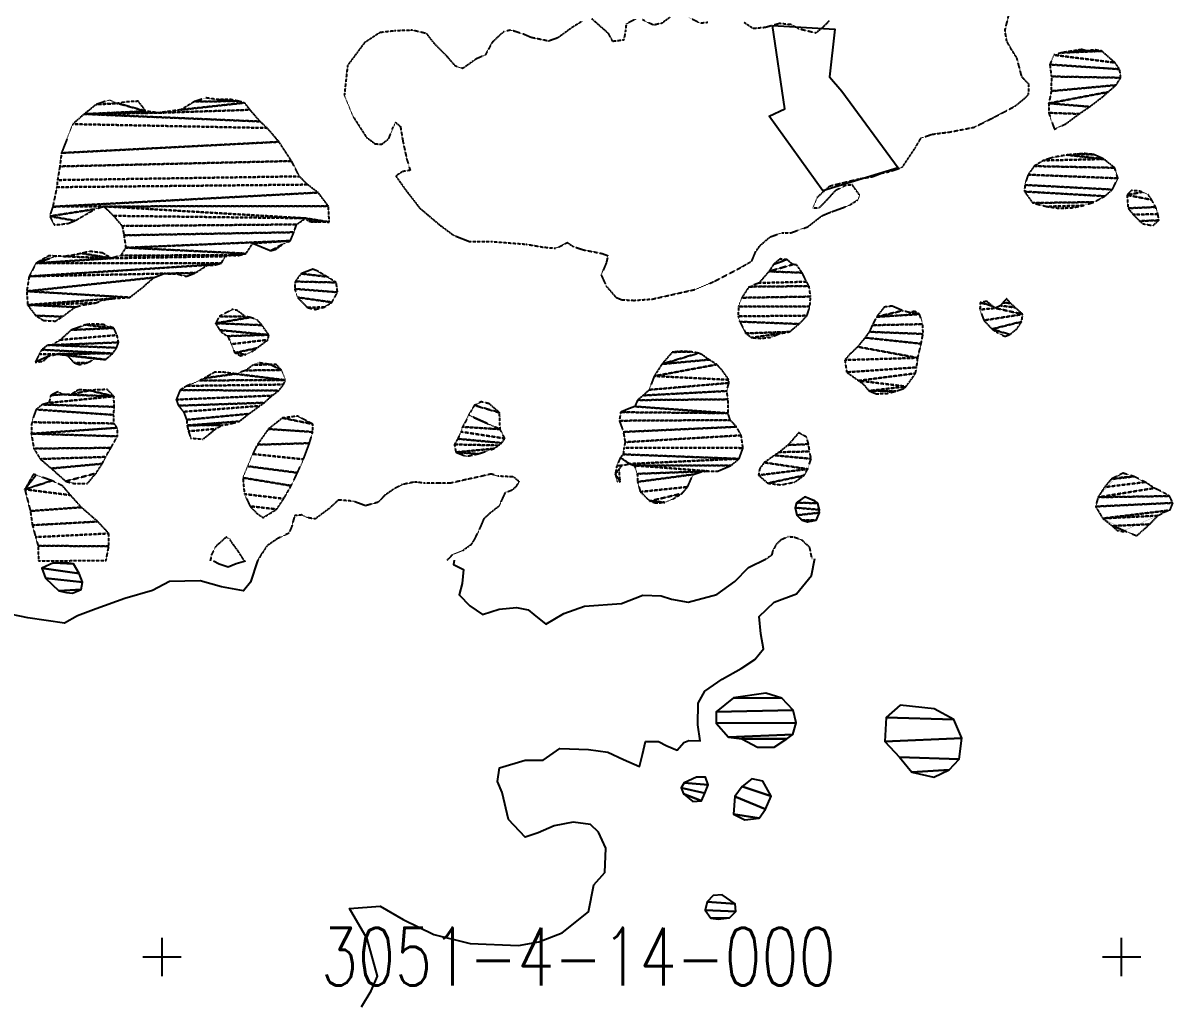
# Model space of a CAD drawing. Header units: metres. Extents: x 615331 to 657292, y 1301217 to 1321009.
# Drawn here: x 635587 to 636785, y 1314850 to 1315869 of the extents above; entities that cross this region are included whole.
import ezdxf
from ezdxf.enums import TextEntityAlignment as Align

# ---------------------------------------------------------------- set-up
doc = ezdxf.new("R2010")
doc.units = ezdxf.units.M
doc.linetypes.add('HIDDEN', pattern=[0.375, 0.25, -0.125])
for name, color, linetype in [('2', 1, 'Continuous'), ('3', 7, 'Continuous'), ('42', 7, 'Continuous'), ('44', 7, 'Continuous'), ('CVL_CUADCON_LIN', 8, 'Continuous')]:
    doc.layers.add(name, color=color, linetype=linetype)
doc.styles.add('ROMANS', font='ROMANS', dxfattribs={"height": 0.2})

# ---------------------------------------------------------------- blocks, each defined once
blk = doc.blocks.new('COORD')
at = {"layer": '42', "color": 2, "linetype": 'Continuous'}
for p, q in [((0, -2), (0, 2)), ((-2, 0), (2, 0))]:
    blk.add_line(p, q, dxfattribs=at)
blk = doc.blocks.new('COORD$')
at = {"layer": '42', "color": 2, "linetype": 'Continuous'}
blk.add_blockref('COORD', (0, 0), dxfattribs=at)

msp = doc.modelspace()

# ---------------------------------------------------------------- linework, layer by layer
at = {"layer": '2', "color": 1, "linetype": 'Continuous'}
for points in [[(635831.25423, 1315308.30408), (635824.01823, 1315286.10108), (635816.70323, 1315277.16008), (635793.81223, 1315281.34208), (635771.41823, 1315287.56008), (635739.41023, 1315286.85808), (635721.68223, 1315277.34408), (635693.02123, 1315269.03708), (635663.10523, 1315258.43308), (635643.84123, 1315250.94508), (635630.16723, 1315243.23608), (635592.02323, 1315248.85108), (635565.31323, 1315254.53408)], [(635785.26523, 1315308.12408), (635791.38423, 1315305.22008), (635800.55023, 1315301.97208), (635809.16623, 1315305.58208), (635818.80323, 1315308.25508)], [(635939.45323, 1314843.51208), (635949.51723, 1314860.09308), (635956.28423, 1314875.64008), (635945.38223, 1314914.46308), (635927.15623, 1314946.12508), (635958.90123, 1314948.35208), (635983.11923, 1314934.51808), (636014.97023, 1314918.95408), (636052.62823, 1314909.52308), (636102.94523, 1314907.54208), (636124.26423, 1314911.23008), (636148.60023, 1314920.52908), (636175.90823, 1314942.55408), (636181.58523, 1314970.54908), (636193.19523, 1314983.58308), (636194.06223, 1315008.75208), (636186.34023, 1315025.48108), (636178.16223, 1315033.56508), (636160.10923, 1315035.99708), (636140.31323, 1315032.31908), (636123.59023, 1315024.84608), (636109.89723, 1315020.18708), (636092.51123, 1315038.63608), (636085.99323, 1315066.81108), (636081.34923, 1315078.47508), (636083.29823, 1315092.72108), (636110.18323, 1315100.51008), (636128.72923, 1315100.62308), (636146.18823, 1315112.67508), (636176.17423, 1315111.58608), (636196.00723, 1315108.91008), (636212.31123, 1315101.38408), (636229.12423, 1315093.86208), (636232.35123, 1315106.59008), (636235.32023, 1315120.08008), (636248.78523, 1315120.16208), (636257.70423, 1315115.64108), (636268.40323, 1315110.87708), (636275.46823, 1315119.05308), (636280.53723, 1315121.11808), (636292.22823, 1315120.68008), (636289.84123, 1315137.44108), (636290.21523, 1315160.06608), (636297.25523, 1315172.56408), (636315.22023, 1315184.87408), (636334.97223, 1315195.92408), (636349.14323, 1315205.41508), (636358.47623, 1315216.65608), (636355.59023, 1315232.14308), (636353.95723, 1315250.43408), (636369.36723, 1315265.27008), (636392.69023, 1315273.80008), (636408.32923, 1315292.95908), (636411.77923, 1315310.58508)], [(636036.01923, 1315309.10908), (636035.54523, 1315304.41808), (636045.73923, 1315299.14208), (636044.55623, 1315284.64708), (636041.32223, 1315272.93408), (636052.57123, 1315261.31008), (636065.58023, 1315252.49308), (636082.82523, 1315257.93608), (636100.85423, 1315259.57108), (636113.31623, 1315257.35808), (636118.93523, 1315252.30908), (636131.44423, 1315242.21708), (636150.18023, 1315253.26208), (636171.98323, 1315261.02008), (636210.33123, 1315263.79508), (636232.63523, 1315272.57208), (636251.69623, 1315271.67208), (636262.38723, 1315268.17808), (636279.93623, 1315265.23508), (636309.86823, 1315273.29608), (636328.58723, 1315286.88208), (636342.72923, 1315301.45708), (636360.96623, 1315310.38608)]]:
    msp.add_lwpolyline(points, dxfattribs=at)
at = {"layer": '3', "color": 30, "linetype": 'HIDDEN'}
for points in [[(636169.17523, 1315870.33408), (636158.03823, 1315863.40108), (636144.12723, 1315853.14708), (636134.49223, 1315849.78208), (636116.17223, 1315853.47908), (636107.76223, 1315857.23908), (636094.77623, 1315861.22408), (636087.41923, 1315859.39808), (636075.79823, 1315848.65008), (636068.51423, 1315835.38708), (636059.13823, 1315831.26208), (636049.77823, 1315824.59408), (636044.97123, 1315821.26008), (636037.33223, 1315823.75408), (636028.88323, 1315833.61308), (636016.09423, 1315846.49508), (636007.38223, 1315857.62408), (635992.62123, 1315861.08908), (635974.07523, 1315860.46408), (635958.58523, 1315858.58808), (635942.64323, 1315848.06708), (635925.00823, 1315824.31808), (635921.64723, 1315793.54208), (635930.94023, 1315770.97908), (635944.54523, 1315749.71508), (635953.73923, 1315742.65608), (635960.85523, 1315742.44608), (635967.93523, 1315748.08308), (635971.68323, 1315758.01908), (635974.94023, 1315765.15608), (635980.05023, 1315760.86708), (635982.69223, 1315745.12608), (635986.62023, 1315727.10408), (635990.25423, 1315715.18108), (635982.38523, 1315713.86108), (635975.29923, 1315709.24108), (635984.53223, 1315696.08208), (636000.16323, 1315675.84708), (636021.37023, 1315657.93408), (636035.66823, 1315647.34908), (636051.71823, 1315641.09608), (636074.33523, 1315640.98408), (636111.20023, 1315638.16608), (636128.24523, 1315635.22308), (636141.46723, 1315634.03508), (636145.27123, 1315635.33008), (636153.88123, 1315639.95908), (636160.26123, 1315635.67908), (636171.21123, 1315632.18908), (636190.29323, 1315628.49708), (636196.15323, 1315626.24608), (636194.67423, 1315619.12008), (636189.16623, 1315606.12308), (636194.57823, 1315594.46508), (636204.56323, 1315582.83608), (636210.67823, 1315580.33308), (636223.64223, 1315579.65208), (636242.69223, 1315581.04208), (636288.11423, 1315591.24108), (636306.10723, 1315598.97908), (636332.70023, 1315612.87108), (636346.11923, 1315620.58108), (636350.12323, 1315630.26508), (636354.65623, 1315636.64708), (636365.27023, 1315645.86408), (636377.44123, 1315650.00808), (636386.84323, 1315650.06708), (636404.33723, 1315656.27708), (636419.25623, 1315667.80808), (636428.38023, 1315671.67808), (636447.14123, 1315678.40508), (636456.50623, 1315684.30908), (636458.50823, 1315689.15108), (636450.81523, 1315700.03208), (636443.70423, 1315699.22508), (636433.31923, 1315694.07608), (636426.50523, 1315686.66208), (636421.96223, 1315681.80508), (636416.15523, 1315675.92208), (636409.55023, 1315675.62608), (636414.30423, 1315687.09408), (636427.44323, 1315698.86908), (636439.11423, 1315701.73808), (636457.12823, 1315706.17208), (636471.85223, 1315708.55208), (636481.23123, 1315712.17008), (636489.09823, 1315713.74408), (636502.79323, 1315718.15108), (636516.38423, 1315738.57008), (636522.41723, 1315748.77508), (636533.57423, 1315752.65808), (636552.10923, 1315755.06208), (636577.74323, 1315760.05208), (636598.76723, 1315770.60608), (636610.41723, 1315776.77908), (636620.54723, 1315782.18008), (636629.39523, 1315789.35308), (636634.44623, 1315794.21408), (636634.88823, 1315804.63708), (636627.46823, 1315812.47008), (636622.25923, 1315832.26208), (636616.61123, 1315841.12308), (636611.72823, 1315849.73408), (636609.87723, 1315860.90608), (636613.59423, 1315875.67108)], [(636225.06523, 1315872.71908), (636215.18823, 1315867.57308), (636214.71923, 1315861.47008), (636212.75423, 1315850.78208), (636201.32823, 1315849.44008), (636196.95623, 1315857.54608), (636179.32123, 1315873.19308)], [(636261.13723, 1315874.72508), (636252.28423, 1315868.31508), (636243.65623, 1315866.48108), (636232.18523, 1315872.00108)], [(636300.30823, 1315869.12508), (636292.43523, 1315868.31308), (636280.45323, 1315874.33808)], [(636426.59523, 1315870.68208), (636419.27323, 1315863.26508), (636412.69923, 1315858.14008), (636395.13723, 1315862.35108), (636387.23123, 1315866.87608), (636375.02523, 1315868.07008), (636360.05923, 1315863.90908), (636347.61423, 1315862.81408), (636337.66223, 1315869.36008)], [(636028.95023, 1315309.08008), (636034.24523, 1315314.63208), (636044.63823, 1315318.76408), (636053.99723, 1315325.43108), (636057.27023, 1315330.28108), (636063.79023, 1315343.79308), (636067.54523, 1315352.71308), (636074.61923, 1315359.11108), (636082.96423, 1315365.51808), (636087.22723, 1315374.44108), (636089.48123, 1315379.53808), (636096.83223, 1315382.38008), (636101.12823, 1315386.22008), (636103.89323, 1315390.81308), (636098.01823, 1315395.60508), (636081.74923, 1315396.51908), (636074.61923, 1315398.76208), (636063.70823, 1315396.15108), (636048.99023, 1315393.00908), (636031.98923, 1315389.08908), (636020.55223, 1315389.27208), (636005.81423, 1315389.17908), (635994.87923, 1315390.38108), (635981.93623, 1315387.75808), (635973.32623, 1315383.12908), (635963.71223, 1315376.46008), (635956.89723, 1315369.30008), (635943.70623, 1315365.65908), (635930.71523, 1315370.40608), (635915.46123, 1315371.58108), (635905.35523, 1315362.36708), (635891.19223, 1315351.85708), (635884.06923, 1315353.08308), (635877.44223, 1315356.09208), (635869.82423, 1315355.28108), (635866.84623, 1315344.07908), (635863.84323, 1315336.94308), (635852.18823, 1315331.53308), (635841.05623, 1315323.83708), (635835.77223, 1315315.67108), (635835.51823, 1315315.66908), (635831.25323, 1315308.30308)], [(635817.53123, 1315308.25008), (635810.59223, 1315319.07108), (635807.77323, 1315322.86608), (635803.67123, 1315328.43108), (635802.12923, 1315331.21808), (635798.56023, 1315332.97408), (635787.69523, 1315323.24808), (635785.68823, 1315319.16808), (635783.42723, 1315315.08708), (635781.95023, 1315308.11008)], [(636408.85323, 1315310.57308), (636406.48023, 1315322.31108), (636398.04423, 1315330.13708), (636390.40523, 1315332.63108), (636383.79323, 1315333.35208), (636376.44523, 1315330.00108), (636371.64623, 1315325.39608), (636367.87723, 1315318.76408), (636366.89023, 1315314.18308), (636361.33423, 1315310.38608)]]:
    msp.add_lwpolyline(points, dxfattribs=at)
at = {"layer": 'CVL_CUADCON_LIN', "color": 2, "ltscale": 0.5, "flags": 128}
msp.add_lwpolyline([(636367.54223, 1315865.98958), (636432.52836, 1315862.36595), (636426.91069, 1315812.68253), (636439.99504, 1315797.68208), (636498.63293, 1315717.61602), (636420.29432, 1315693.70485), (636364.35015, 1315771.71927), (636380.63688, 1315779.38362)], close=True, dxfattribs=at)
for points in [[(636364.35015, 1315771.71927), (636380.63688, 1315779.38362)], [(636420.29432, 1315693.70485), (636364.35015, 1315771.71927)]]:
    msp.add_lwpolyline(points, dxfattribs=at)
at = {"layer": 'CVL_CUADCON_LIN', "color": 6, "ltscale": 0.5, "const_width": 0.2, "flags": 128}
msp.add_lwpolyline([(636781.82023, 1315361.01808), (636784.77945, 1315368.55817), (636779.00669, 1315377.02798), (636765.4102, 1315384.04406), (636743.51726, 1315396.52362), (636726.41727, 1315396.50934), (636706.82469, 1315374.58924), (636705.21808, 1315364.66276), (636713.3262, 1315351.92429), (636734.36221, 1315340.06223)], close=True, dxfattribs=at)
at = {"layer": 'CVL_CUADCON_LIN', "color": 4, "ltscale": 0.5, "flags": 128}
msp.add_lwpolyline([(636414.82523, 1315368.36808), (636411.50723, 1315370.63508), (636401.31523, 1315374.89208), (636392.71423, 1315368.73708), (636391.47623, 1315363.64608), (636393.05123, 1315355.77708), (636398.42223, 1315350.47308), (636404.27623, 1315348.98508), (636413.41323, 1315350.82208), (636416.66723, 1315358.46708), (636415.73673, 1315364.94258)], close=True, dxfattribs=at)

# ---------------------------------------------------------------- block references
at = {"layer": '42', "color": 1, "linetype": 'Continuous', "xscale": 9.995999962789938, "yscale": 9.995999962789938}
for p in [(635731.80423, 1314895.64708), (636731.40523, 1314895.64708)]:
    msp.add_blockref('COORD$', p, dxfattribs=at)

# ---------------------------------------------------------------- texts
at = {"layer": '44', "color": 7, "linetype": 'Continuous', "style": 'ROMANS', "width": 0.75}
msp.add_text('3051-4-14-000', height=59.976, dxfattribs=at).set_placement((636165.41023, 1314895.95608), align=Align.MIDDLE)

# ---------------------------------------------------------------- meshes
at = {"layer": '2', "color": 1, "linetype": 'Continuous'}
mesh = msp.add_polyface(dxfattribs=at)
corners = [(635639.70823, 1315305.06008), (635618.86823, 1315306.20508), (635645.35823, 1315294.92708), (635606.45323, 1315300.53708), (635648.96823, 1315286.05308), (635610.32523, 1315290.13908), (635647.48823, 1315278.41908), (635624.12323, 1315277.00508), (635630.29923, 1315306.52808), (635638.36523, 1315274.55008), (635632.26323, 1315275.27608)]
mesh.append_faces([[corners[k] for k in face] for face in [(1, 0, 8), (6, 7, 10, 9)]], dxfattribs={"vtx0": -1, "color": 1})
mesh.append_faces([[corners[k] for k in face] for face in [(0, 1, 3, 2), (2, 3, 5, 4), (4, 5, 7, 6)]], dxfattribs={"vtx0": -1, "vtx2": -1, "color": 1})
mesh = msp.add_polyface(dxfattribs=at)
corners = [(636377.58423, 1315165.17308), (636327.02223, 1315165.62808), (636389.34523, 1315152.53508), (636309.07123, 1315150.77608), (636392.47123, 1315139.59108), (636309.14023, 1315139.08408), (636388.73223, 1315127.36708), (636321.92923, 1315124.67308), (636382.66323, 1315122.75508), (636335.91423, 1315122.72508), (636351.97223, 1315114.18008), (636369.50123, 1315114.28708), (636360.78423, 1315170.40808)]
mesh.append_faces([[corners[k] for k in face] for face in [(1, 0, 12), (8, 9, 10, 11)]], dxfattribs={"vtx0": -1, "color": 1})
mesh.append_faces([[corners[k] for k in face] for face in [(0, 1, 3, 2), (2, 3, 5, 4), (4, 5, 7, 6), (6, 7, 9, 8)]], dxfattribs={"vtx0": -1, "vtx2": -1, "color": 1})
mesh = msp.add_polyface(dxfattribs=at)
corners = [(636556.57823, 1315142.87708), (636486.19023, 1315144.99008), (636564.82423, 1315123.35508), (636484.81323, 1315120.07208), (636562.15923, 1315101.47808), (636499.89923, 1315103.64208), (636551.80823, 1315090.48608), (636512.95023, 1315087.96208), (636500.59323, 1315158.04108), (636535.84723, 1315082.76408), (636536.18723, 1315153.93708)]
mesh.append_faces([[corners[k] for k in face] for face in [(1, 0, 10, 8), (6, 7, 9)]], dxfattribs={"vtx0": -1, "color": 1})
mesh.append_faces([[corners[k] for k in face] for face in [(0, 1, 3, 2), (2, 3, 5, 4), (4, 5, 7, 6)]], dxfattribs={"vtx0": -1, "vtx2": -1, "color": 1})
mesh = msp.add_polyface(dxfattribs=at)
corners = [(636300.63023, 1315074.72508), (636275.71723, 1315077.11508), (636297.12523, 1315066.06108), (636272.44723, 1315071.75808), (636293.61523, 1315058.16108), (636275.02523, 1315065.41908), (636284.72623, 1315057.59808), (636297.78823, 1315082.84208), (636288.38623, 1315083.03908)]
mesh.append_faces([[corners[k] for k in face] for face in [(1, 0, 7, 8), (4, 5, 6)]], dxfattribs={"vtx0": -1, "color": 1})
mesh.append_faces([[corners[k] for k in face] for face in [(0, 1, 3, 2), (2, 3, 5, 4)]], dxfattribs={"vtx0": -1, "vtx2": -1, "color": 1})
mesh = msp.add_polyface(dxfattribs=at)
corners = [(636366.24823, 1315063.17808), (636336.20923, 1315073.16308), (636360.48523, 1315049.67108), (636328.39523, 1315062.69408), (636353.68123, 1315040.22508), (636327.23423, 1315044.38508), (636346.32423, 1315081.10308), (636338.95623, 1315038.35608), (636357.77223, 1315078.63108)]
mesh.append_faces([[corners[k] for k in face] for face in [(1, 0, 8, 6), (4, 5, 7)]], dxfattribs={"vtx0": -1, "color": 1})
mesh.append_faces([[corners[k] for k in face] for face in [(0, 1, 3, 2), (2, 3, 5, 4)]], dxfattribs={"vtx0": -1, "vtx2": -1, "color": 1})
mesh = msp.add_polyface(dxfattribs=at)
corners = [(636328.63523, 1314950.98208), (636299.66623, 1314953.07608), (636329.44823, 1314942.85708), (636297.69023, 1314944.17108), (636322.88623, 1314936.20808), (636303.32823, 1314936.07808), (636315.36923, 1314960.29508), (636305.97623, 1314959.47108), (636311.21023, 1314934.85908)]
mesh.append_faces([[corners[k] for k in face] for face in [(1, 0, 6, 7), (4, 5, 8)]], dxfattribs={"vtx0": -1, "color": 1})
mesh.append_faces([[corners[k] for k in face] for face in [(0, 1, 3, 2), (2, 3, 5, 4)]], dxfattribs={"vtx0": -1, "vtx2": -1, "color": 1})
at = {"layer": '3', "color": 30, "linetype": 'HIDDEN'}
mesh = msp.add_polyface(dxfattribs=at)
corners = [(636694.89023, 1315839.58208), (636683.70623, 1315840.02008), (636710.64623, 1315839.42708), (636668.72823, 1315837.63808), (636724.44623, 1315827.31408), (636660.86523, 1315835.30108), (636729.31823, 1315820.48208), (636656.60923, 1315825.36208), (636730.39223, 1315811.59208), (636658.21323, 1315812.91808), (636725.61323, 1315803.93708), (636658.05723, 1315797.66608), (636717.27323, 1315796.76808), (636655.59823, 1315784.94208), (636698.05823, 1315781.39708), (636687.17923, 1315773.95808), (636655.40723, 1315775.02908), (636711.20823, 1315791.39208), (636673.01623, 1315763.44808), (636661.36123, 1315758.03708), (636687.76223, 1315841.57008), (636703.26923, 1315840.65108)]
mesh.append_faces([[corners[k] for k in face] for face in [(1, 0, 20), (15, 16, 19, 18), (0, 2, 21)]], dxfattribs={"vtx0": -1, "color": 30})
mesh.append_faces([[corners[k] for k in face] for face in [(12, 13, 14, 17)]], dxfattribs={"vtx0": -1, "vtx1": -1, "color": 30})
mesh.append_faces([[corners[k] for k in face] for face in [(2, 3, 5, 4), (4, 5, 7, 6), (6, 7, 9, 8), (8, 9, 11, 10), (10, 11, 13, 12), (14, 13, 16, 15)]], dxfattribs={"vtx0": -1, "vtx2": -1, "color": 30})
mesh.append_faces([[corners[k] for k in face] for face in [(0, 1, 3, 2)]], dxfattribs={"vtx0": -1, "vtx2": -1, "vtx3": -1, "color": 30})
mesh = msp.add_polyface(dxfattribs=at)
corners = [(635811.14623, 1315787.25508), (635765.40823, 1315786.71308), (635817.76423, 1315785.51808), (635751.48623, 1315778.23808), (635823.40223, 1315778.18208), (635728.38223, 1315775.04308), (635833.89923, 1315766.04808), (635650.62923, 1315773.79108), (635841.31223, 1315759.23208), (635638.75323, 1315763.29608), (635853.60223, 1315744.82208), (635627.00223, 1315733.23008), (635866.69023, 1315724.82508), (635625.31323, 1315719.24008), (635874.92523, 1315708.86408), (635622.86423, 1315704.99108), (635883.36623, 1315700.27508), (635622.14923, 1315697.61508), (635894.34623, 1315691.95708), (635617.95923, 1315677.25508), (635671.06823, 1315677.58908), (635661.93823, 1315674.73608), (635614.71923, 1315667.32208), (635641.17823, 1315662.65908), (635881.30423, 1315665.18708), (635905.97823, 1315661.27508), (635857.08423, 1315637.83808), (635844.92723, 1315631.40708), (635714.90223, 1315776.73708), (635685.62623, 1315784.94108), (635621.34023, 1315625.68008), (635600.54823, 1315618.43208), (635871.94223, 1315658.77408), (635690.25823, 1315657.12208), (635869.19923, 1315650.62308), (635692.09923, 1315647.47508), (635865.44523, 1315641.70308), (635693.96123, 1315634.52408), (635819.28023, 1315628.45008), (635804.55223, 1315626.83308), (635688.67723, 1315626.35808), (635797.44523, 1315625.51708), (635679.03823, 1315623.50108), (635793.67923, 1315618.37708), (635779.20623, 1315616.50608), (635593.26723, 1315604.66108), (635733.77623, 1315607.57908), (635723.38423, 1315603.44708), (635590.82623, 1315589.14208), (635698.10523, 1315582.70008), (635683.62623, 1315581.84608), (635591.67923, 1315574.91408), (635662.05823, 1315576.88108), (635641.24723, 1315572.68408), (635628.09723, 1315562.68808), (635600.13723, 1315563.78308), (635648.25723, 1315628.64508), (635766.55323, 1315608.29308), (635826.32723, 1315639.17008), (635883.60923, 1315662.40508), (635895.30423, 1315661.46208), (635681.29623, 1315667.74108), (635905.11023, 1315677.79108), (635789.53523, 1315788.89908), (635663.27123, 1315783.78308), (635629.47323, 1315625.47708), (635888.18923, 1315661.41708), (635850.50823, 1315632.96808), (635809.89323, 1315626.10408), (635785.81523, 1315616.29408), (635757.17423, 1315604.67608), (635747.75523, 1315607.15808), (635711.00123, 1315592.69408), (635673.72223, 1315580.76708), (635650.12623, 1315575.02708), (635620.75723, 1315558.06708), (635608.30123, 1315558.75108), (635613.96723, 1315626.14208), (635636.83723, 1315626.28608), (635656.63023, 1315630.73108), (635669.85523, 1315629.03508), (635651.81123, 1315668.82608), (635633.82623, 1315659.81708), (635619.60623, 1315658.20308), (635677.21823, 1315788.44608), (635695.78123, 1315786.53008), (635706.95823, 1315787.10808), (635777.58123, 1315790.60308), (635802.74923, 1315788.98208)]
mesh.append_faces([[corners[k] for k in face] for face in [(23, 22, 83, 82), (26, 27, 67), (29, 28, 86, 85), (31, 30, 77), (54, 55, 76, 75), (56, 42, 80, 79), (57, 46, 71, 70), (43, 44, 69), (38, 39, 68), (60, 59, 66), (63, 0, 88), (64, 29, 84)]], dxfattribs={"vtx0": -1, "color": 30})
mesh.append_faces([[corners[k] for k in face] for face in [(1, 0, 63, 87), (21, 22, 23, 81), (28, 7, 5), (47, 48, 49, 72), (50, 51, 52, 73), (52, 51, 53, 74)]], dxfattribs={"vtx0": -1, "vtx1": -1, "color": 30})
mesh.append_faces([[corners[k] for k in face] for face in [(4, 5, 7, 6), (18, 19, 20, 62), (30, 31, 42, 65), (41, 42, 31, 43), (44, 45, 46, 57)]], dxfattribs={"vtx0": -1, "vtx1": -1, "vtx2": -1, "color": 30})
mesh.append_faces([[corners[k] for k in face] for face in [(20, 24, 25, 62), (28, 29, 64, 7), (36, 37, 38, 58)]], dxfattribs={"vtx0": -1, "vtx1": -1, "vtx3": -1, "color": 30})
mesh.append_faces([[corners[k] for k in face] for face in [(0, 1, 3, 2), (2, 3, 5, 4), (6, 7, 9, 8), (8, 9, 11, 10), (10, 11, 13, 12), (12, 13, 15, 14), (14, 15, 17, 16), (16, 17, 19, 18), (20, 19, 22, 21), (24, 20, 61), (25, 24, 59, 60), (27, 26, 36, 58), (32, 33, 35, 34), (33, 32, 24, 61), (34, 35, 37, 36), (39, 40, 42, 41), (46, 45, 48, 47), (49, 48, 51, 50), (53, 51, 55, 54)]], dxfattribs={"vtx0": -1, "vtx2": -1, "color": 30})
mesh.append_faces([[corners[k] for k in face] for face in [(38, 37, 40, 39), (43, 31, 45, 44)]], dxfattribs={"vtx0": -1, "vtx2": -1, "vtx3": -1, "color": 30})
mesh.append_faces([[corners[k] for k in face] for face in [(42, 56, 78, 65)]], dxfattribs={"vtx0": -1, "vtx3": -1, "color": 30})
mesh = msp.add_polyface(dxfattribs=at)
corners = [(636702.44423, 1315731.60708), (636684.65323, 1315732.00408), (636712.89323, 1315726.84408), (636674.74723, 1315731.17908), (636649.88123, 1315725.43108), (636724.13323, 1315717.76408), (636640.26223, 1315719.52408), (636727.50623, 1315706.85608), (636633.96623, 1315710.58908), (636721.73723, 1315695.12808), (636630.47723, 1315699.89208), (636713.90323, 1315688.21608), (636630.26723, 1315693.02808), (636702.50823, 1315682.04408), (636638.73023, 1315681.13508), (636691.35023, 1315678.41608), (636653.49223, 1315677.41508), (636679.16723, 1315676.05208), (636665.19323, 1315675.71008), (636660.78623, 1315728.80308), (636692.78123, 1315732.56308)]
mesh.append_faces([[corners[k] for k in face] for face in [(1, 0, 20), (15, 16, 18, 17)]], dxfattribs={"vtx0": -1, "color": 30})
mesh.append_faces([[corners[k] for k in face] for face in [(0, 1, 3, 2), (2, 4, 6, 5), (5, 6, 8, 7), (7, 8, 10, 9), (9, 10, 12, 11), (11, 12, 14, 13), (13, 14, 16, 15)]], dxfattribs={"vtx0": -1, "vtx2": -1, "color": 30})
mesh.append_faces([[corners[k] for k in face] for face in [(2, 3, 19, 4)]], dxfattribs={"vtx0": -1, "vtx3": -1, "color": 30})
mesh = msp.add_polyface(dxfattribs=at)
corners = [(636752.75623, 1315692.52708), (636737.02123, 1315689.37808), (636762.71823, 1315684.45708), (636766.83323, 1315676.85708), (636738.12523, 1315675.66008), (636769.16723, 1315669.50108), (636743.50423, 1315669.08608), (636770.22423, 1315663.15408), (636750.15523, 1315662.26508), (636753.73023, 1315659.49108), (636741.56523, 1315693.98208), (636748.93623, 1315693.77408), (636758.87123, 1315690.02408), (636763.90823, 1315657.52208)]
mesh.append_faces([[corners[k] for k in face] for face in [(1, 0, 11, 10), (7, 8, 9, 13)]], dxfattribs={"vtx0": -1, "color": 30})
mesh.append_faces([[corners[k] for k in face] for face in [(0, 1, 2, 12)]], dxfattribs={"vtx0": -1, "vtx1": -1, "color": 30})
mesh.append_faces([[corners[k] for k in face] for face in [(2, 1, 4, 3), (3, 4, 6, 5), (5, 6, 8, 7)]], dxfattribs={"vtx0": -1, "vtx2": -1, "color": 30})
mesh = msp.add_polyface(dxfattribs=at)
corners = [(636382.95723, 1315622.08408), (636369.01023, 1315617.42108), (636388.83423, 1315617.03708), (636363.97723, 1315609.76408), (636398.54523, 1315608.45608), (636403.18023, 1315599.08108), (636353.63523, 1315597.75308), (636405.75023, 1315594.52208), (636343.24123, 1315593.87508), (636407.34523, 1315583.60308), (636335.69123, 1315582.39008), (636406.64823, 1315573.43208), (636332.19223, 1315573.21808), (636403.66023, 1315563.75508), (636332.00323, 1315563.05008), (636395.33023, 1315555.06008), (636333.56423, 1315557.46808), (636385.47223, 1315546.86508), (636339.99523, 1315545.30808), (636375.06523, 1315545.02008), (636345.86923, 1315540.77008), (636366.19623, 1315541.15208), (636355.53023, 1315540.06808), (636375.58323, 1315622.80008), (636392.90323, 1315616.55408)]
mesh.append_faces([[corners[k] for k in face] for face in [(1, 0, 23), (19, 20, 22, 21)]], dxfattribs={"vtx0": -1, "color": 30})
mesh.append_faces([[corners[k] for k in face] for face in [(2, 3, 4, 24)]], dxfattribs={"vtx0": -1, "vtx1": -1, "color": 30})
mesh.append_faces([[corners[k] for k in face] for face in [(0, 1, 3, 2), (4, 3, 6, 5), (5, 6, 8, 7), (7, 8, 10, 9), (9, 10, 12, 11), (11, 12, 14, 13), (13, 14, 16, 15), (15, 16, 18, 17), (17, 18, 20, 19)]], dxfattribs={"vtx0": -1, "vtx2": -1, "color": 30})
mesh = msp.add_polyface(dxfattribs=at)
corners = [(635903.54823, 1315604.32608), (635876.59223, 1315607.46008), (635913.24423, 1315598.28708), (635870.54523, 1315599.28908), (635914.57923, 1315588.12808), (635869.83223, 1315591.65908), (635908.80223, 1315577.67108), (635872.93823, 1315582.78308), (635900.70323, 1315572.53708), (635883.17123, 1315572.17208), (635888.76023, 1315612.11208), (635892.83523, 1315610.61308), (635891.31623, 1315570.19008)]
mesh.append_faces([[corners[k] for k in face] for face in [(1, 0, 11, 10), (8, 9, 12)]], dxfattribs={"vtx0": -1, "color": 30})
mesh.append_faces([[corners[k] for k in face] for face in [(0, 1, 3, 2), (2, 3, 5, 4), (4, 5, 7, 6), (6, 7, 9, 8)]], dxfattribs={"vtx0": -1, "vtx2": -1, "color": 30})
mesh = msp.add_polyface(dxfattribs=at)
corners = [(636615.51223, 1315576.77908), (636607.63123, 1315577.23808), (636620.36923, 1315572.23508), (636605.36423, 1315574.17408), (636628.29223, 1315565.16808), (636599.79023, 1315571.59708), (636587.92823, 1315558.81408), (636627.32523, 1315557.53708), (636596.37323, 1315549.71708), (636614.96023, 1315543.98808), (636596.72623, 1315573.86508), (636583.99823, 1315577.34308), (636583.79123, 1315569.97108), (636611.67123, 1315581.33008), (636622.29023, 1315550.13408), (636609.88923, 1315542.17708), (636603.00723, 1315545.43808), (636590.85023, 1315578.65708)]
mesh.append_faces([[corners[k] for k in face] for face in [(1, 0, 13), (9, 8, 16, 15), (11, 10, 17)]], dxfattribs={"vtx0": -1, "color": 30})
mesh.append_faces([[corners[k] for k in face] for face in [(7, 8, 9, 14)]], dxfattribs={"vtx0": -1, "vtx1": -1, "color": 30})
mesh.append_faces([[corners[k] for k in face] for face in [(4, 5, 12, 6)]], dxfattribs={"vtx0": -1, "vtx1": -1, "vtx3": -1, "color": 30})
mesh.append_faces([[corners[k] for k in face] for face in [(0, 1, 3, 2), (2, 3, 5, 4), (4, 6, 8, 7), (10, 11, 12, 5)]], dxfattribs={"vtx0": -1, "vtx2": -1, "color": 30})
mesh = msp.add_polyface(dxfattribs=at)
corners = [(635818.43123, 1315562.86908), (635791.49323, 1315562.95408), (635823.51923, 1315561.88408), (635787.47323, 1315555.81208), (635835.76923, 1315553.82808), (635842.94923, 1315543.70608), (635791.83923, 1315548.72208), (635800.01123, 1315542.42008), (635842.21923, 1315538.61808), (635804.13123, 1315534.05808), (635830.58623, 1315529.90308), (635807.49323, 1315524.92908), (635818.93923, 1315523.22208), (635794.39823, 1315545.94308), (635813.61123, 1315521.91708), (635825.27423, 1315526.05708), (635830.64923, 1315559.64208), (635810.00423, 1315569.17008), (635805.17023, 1315570.15708)]
mesh.append_faces([[corners[k] for k in face] for face in [(1, 0, 17, 18), (12, 11, 14)]], dxfattribs={"vtx0": -1, "color": 30})
mesh.append_faces([[corners[k] for k in face] for face in [(2, 3, 4, 16), (10, 11, 12, 15)]], dxfattribs={"vtx0": -1, "vtx1": -1, "color": 30})
mesh.append_faces([[corners[k] for k in face] for face in [(0, 1, 3, 2), (4, 3, 6, 5), (5, 7, 9, 8), (8, 9, 11, 10)]], dxfattribs={"vtx0": -1, "vtx2": -1, "color": 30})
mesh.append_faces([[corners[k] for k in face] for face in [(5, 6, 13, 7)]], dxfattribs={"vtx0": -1, "vtx3": -1, "color": 30})
mesh = msp.add_polyface(dxfattribs=at)
corners = [(636503.24223, 1315568.95608), (636476.09323, 1315562.43108), (636520.80023, 1315565.25408), (636524.42423, 1315554.85608), (636471.57423, 1315553.76108), (636524.48923, 1315544.68908), (636468.56923, 1315546.87908), (636522.52223, 1315534.51008), (636464.03423, 1315540.75108), (636519.05923, 1315519.74708), (636456.47123, 1315531.29908), (636443.09223, 1315517.49008), (636517.85223, 1315509.82608), (636444.95223, 1315504.79308), (636516.62023, 1315503.71908), (636457.46023, 1315495.97608), (636506.79823, 1315489.93208), (636468.20123, 1315485.36808), (636496.15723, 1315485.03508), (636510.11623, 1315566.96608), (636513.60023, 1315499.12508), (636504.52423, 1315487.88408), (636487.27723, 1315482.69208), (636475.59023, 1315482.36408), (636462.05523, 1315492.70008), (636447.88423, 1315523.11108), (636484.15923, 1315572.64908), (636492.28423, 1315573.71608), (636515.69823, 1315568.27208)]
mesh.append_faces([[corners[k] for k in face] for face in [(1, 0, 27, 26), (18, 17, 23, 22), (19, 2, 28)]], dxfattribs={"vtx0": -1, "color": 30})
mesh.append_faces([[corners[k] for k in face] for face in [(14, 15, 16, 20), (16, 17, 18, 21)]], dxfattribs={"vtx0": -1, "vtx1": -1, "color": 30})
mesh.append_faces([[corners[k] for k in face] for face in [(0, 1, 2, 19)]], dxfattribs={"vtx0": -1, "vtx1": -1, "vtx2": -1, "color": 30})
mesh.append_faces([[corners[k] for k in face] for face in [(2, 1, 4, 3), (3, 4, 6, 5), (5, 6, 8, 7), (7, 8, 10, 9), (9, 11, 13, 12), (12, 13, 15, 14)]], dxfattribs={"vtx0": -1, "vtx2": -1, "color": 30})
mesh.append_faces([[corners[k] for k in face] for face in [(9, 10, 25, 11), (16, 15, 24, 17)]], dxfattribs={"vtx0": -1, "vtx3": -1, "color": 30})
mesh = msp.add_polyface(dxfattribs=at)
corners = [(635681.53823, 1315550.82408), (635651.78423, 1315554.19608), (635637.08023, 1315548.76608), (635684.88823, 1315543.47508), (635625.96523, 1315538.52908), (635686.46223, 1315535.85908), (635617.35923, 1315533.13708), (635684.46523, 1315530.25508), (635612.53123, 1315533.10708), (635680.43723, 1315524.38408), (635606.46323, 1315528.23908), (635622.75623, 1315523.76708), (635603.95223, 1315523.64808), (635613.36823, 1315521.42008), (635599.68623, 1315515.23408), (635653.30923, 1315514.55508), (635640.35023, 1315514.47308), (635672.85423, 1315517.98208), (635632.93023, 1315522.30608), (635662.93823, 1315518.93608), (635648.23623, 1315552.64808), (635658.38623, 1315555.00008), (635670.33323, 1315554.56608), (635645.95123, 1315512.72908), (635608.06523, 1315516.30308)]
mesh.append_faces([[corners[k] for k in face] for face in [(1, 0, 22, 21), (13, 14, 24), (15, 16, 23)]], dxfattribs={"vtx0": -1, "color": 30})
mesh.append_faces([[corners[k] for k in face] for face in [(0, 2, 4, 3), (3, 4, 6, 5), (5, 6, 8, 7), (7, 8, 10, 9), (11, 12, 14, 13), (16, 15, 19, 18), (17, 11, 18, 19), (11, 17, 9)]], dxfattribs={"vtx0": -1, "vtx2": -1, "color": 30})
mesh.append_faces([[corners[k] for k in face] for face in [(9, 10, 12, 11)]], dxfattribs={"vtx0": -1, "vtx2": -1, "vtx3": -1, "color": 30})
mesh.append_faces([[corners[k] for k in face] for face in [(0, 1, 20, 2)]], dxfattribs={"vtx0": -1, "vtx3": -1, "color": 30})
mesh = msp.add_polyface(dxfattribs=at)
corners = [(636282.17923, 1315526.13608), (636263.37723, 1315525.76308), (636290.57423, 1315524.66408), (636252.53023, 1315513.24108), (636301.54523, 1315517.87008), (636309.70923, 1315512.83808), (636244.47823, 1315500.73608), (636322.26323, 1315496.90408), (636322.28423, 1315493.60008), (636239.23323, 1315486.46908), (636320.05123, 1315485.19908), (636232.91823, 1315480.58408), (636321.37723, 1315476.56508), (636227.10523, 1315475.71808), (636321.47023, 1315462.07808), (636224.35223, 1315469.09208), (636209.39723, 1315463.15208), (636323.54923, 1315454.97408), (636208.18323, 1315454.24908), (636330.20123, 1315447.89908), (636212.32423, 1315442.58308), (636335.08623, 1315439.03408), (636214.17123, 1315431.91908), (636336.95023, 1315425.82908), (636212.93823, 1315426.06608), (636332.95623, 1315414.62008), (636212.22023, 1315419.19808), (636218.89023, 1315409.32808), (636209.19223, 1315415.87508), (636211.02323, 1315407.75308), (636205.43623, 1315407.21008), (636207.99823, 1315403.92208), (636203.96723, 1315398.55908), (636209.09923, 1315390.71208), (636324.61423, 1315407.70508), (636223.73023, 1315407.57908), (636301.02023, 1315401.71108), (636294.66923, 1315401.41708), (636226.83523, 1315398.95708), (636285.03223, 1315398.30608), (636227.14323, 1315390.57108), (636279.27123, 1315385.30708), (636230.00523, 1315380.16808), (636273.47023, 1315378.40808), (636239.97723, 1315370.57208), (636255.48723, 1315369.14508), (636310.93023, 1315401.77308), (636263.59823, 1315372.50008), (636245.83423, 1315368.57608), (636208.28023, 1315399.60308), (636206.04823, 1315390.94708), (636218.01423, 1315466.76508), (636273.28223, 1315526.58808), (636294.65123, 1315522.91008), (636314.82723, 1315507.27808)]
mesh.append_faces([[corners[k] for k in face] for face in [(1, 0, 52), (33, 32, 50), (45, 44, 48)]], dxfattribs={"vtx0": -1, "color": 30})
mesh.append_faces([[corners[k] for k in face] for face in [(2, 3, 4, 53), (5, 6, 7, 54), (31, 32, 33, 49), (34, 35, 36, 46), (43, 44, 45, 47)]], dxfattribs={"vtx0": -1, "vtx1": -1, "color": 30})
mesh.append_faces([[corners[k] for k in face] for face in [(0, 1, 3, 2), (4, 3, 6, 5), (7, 6, 9, 8), (8, 9, 11, 10), (10, 11, 13, 12), (12, 13, 15, 14), (14, 16, 18, 17), (17, 18, 20, 19), (19, 20, 22, 21), (21, 22, 24, 23), (23, 24, 26, 25), (27, 28, 30, 29), (29, 30, 32, 31), (35, 34, 25, 27), (36, 35, 38, 37), (37, 38, 40, 39), (39, 40, 42, 41), (41, 42, 44, 43)]], dxfattribs={"vtx0": -1, "vtx2": -1, "color": 30})
mesh.append_faces([[corners[k] for k in face] for face in [(25, 26, 28, 27)]], dxfattribs={"vtx0": -1, "vtx2": -1, "vtx3": -1, "color": 30})
mesh.append_faces([[corners[k] for k in face] for face in [(14, 15, 51, 16)]], dxfattribs={"vtx0": -1, "vtx3": -1, "color": 30})
mesh = msp.add_polyface(dxfattribs=at)
corners = [(635856.14523, 1315506.93508), (635844.92723, 1315512.71008), (635819.04523, 1315506.70108), (635860.53223, 1315496.54108), (635808.14123, 1315503.07408), (635771.08423, 1315496.23308), (635858.27423, 1315491.95208), (635757.65223, 1315490.55708), (635853.23323, 1315485.56608), (635750.56523, 1315486.19108), (635846.40423, 1315480.44008), (635746.56223, 1315476.25308), (635838.32023, 1315473.01808), (635748.89023, 1315469.91408), (635833.51323, 1315469.68408), (635754.26723, 1315463.59308), (635822.38523, 1315461.48008), (635757.37023, 1315455.22508), (635812.27123, 1315453.53708), (635757.91623, 1315449.38308), (635794.25423, 1315449.61108), (635787.67123, 1315445.75708), (635759.22623, 1315443.29108), (635826.88523, 1315512.59708), (635775.64323, 1315498.54908), (635832.20823, 1315514.66308), (635850.77123, 1315512.74708), (635801.61623, 1315450.67408), (635774.52623, 1315434.99908), (635761.55823, 1315436.18908), (635786.53123, 1315504.71808), (635795.67823, 1315504.77508)]
mesh.append_faces([[corners[k] for k in face] for face in [(1, 0, 26), (21, 22, 29, 28), (23, 1, 25), (24, 4, 31, 30)]], dxfattribs={"vtx0": -1, "color": 30})
mesh.append_faces([[corners[k] for k in face] for face in [(18, 19, 20, 27)]], dxfattribs={"vtx0": -1, "vtx1": -1, "color": 30})
mesh.append_faces([[corners[k] for k in face] for face in [(0, 1, 23, 2), (3, 4, 24, 5)]], dxfattribs={"vtx0": -1, "vtx1": -1, "vtx3": -1, "color": 30})
mesh.append_faces([[corners[k] for k in face] for face in [(0, 2, 4, 3), (3, 5, 7, 6), (6, 7, 9, 8), (8, 9, 11, 10), (10, 11, 13, 12), (12, 13, 15, 14), (14, 15, 17, 16), (16, 17, 19, 18), (20, 19, 22, 21)]], dxfattribs={"vtx0": -1, "vtx2": -1, "color": 30})
mesh = msp.add_polyface(dxfattribs=at)
corners = [(635681.48623, 1315479.65608), (635656.28923, 1315485.85208), (635628.10923, 1315481.60808), (635613.93423, 1315472.87708), (635682.06523, 1315468.73108), (635607.08523, 1315471.05508), (635681.35623, 1315460.33908), (635600.51023, 1315465.93008), (635681.66723, 1315451.44508), (635596.02123, 1315452.68508), (635685.00023, 1315446.89108), (635595.59023, 1315440.73608), (635685.31123, 1315437.99708), (635678.52723, 1315426.00808), (635598.23023, 1315425.24908), (635672.99723, 1315416.56908), (635604.90723, 1315414.36108), (635669.48523, 1315409.43008), (635616.40623, 1315404.52108), (635662.94223, 1315399.47608), (635631.48423, 1315391.14508), (635637.00223, 1315481.66408), (635615.91623, 1315480.76908), (635663.40023, 1315486.40508), (635674.83423, 1315486.73108), (635685.54623, 1315441.04808), (635654.11523, 1315389.00008), (635639.88523, 1315388.91008), (635623.26323, 1315484.37408), (635644.84923, 1315486.54308)]
mesh.append_faces([[corners[k] for k in face] for face in [(1, 0, 24, 23), (19, 20, 27, 26), (21, 1, 29), (22, 2, 28)]], dxfattribs={"vtx0": -1, "color": 30})
mesh.append_faces([[corners[k] for k in face] for face in [(10, 11, 12, 25)]], dxfattribs={"vtx0": -1, "vtx1": -1, "color": 30})
mesh.append_faces([[corners[k] for k in face] for face in [(0, 1, 21, 2), (0, 2, 22, 3)]], dxfattribs={"vtx0": -1, "vtx1": -1, "vtx3": -1, "color": 30})
mesh.append_faces([[corners[k] for k in face] for face in [(0, 3, 5, 4), (4, 5, 7, 6), (6, 7, 9, 8), (8, 9, 11, 10), (12, 11, 14, 13), (13, 14, 16, 15), (15, 16, 18, 17), (17, 18, 20, 19)]], dxfattribs={"vtx0": -1, "vtx2": -1, "color": 30})
mesh = msp.add_polyface(dxfattribs=at)
corners = [(636083.35723, 1315462.61308), (636057.13423, 1315470.32808), (636083.97623, 1315445.33408), (636051.10023, 1315460.12308), (636044.82623, 1315447.88308), (636088.86723, 1315435.70608), (636043.33423, 1315442.79108), (636085.59223, 1315431.11008), (636039.82423, 1315435.39808), (636082.30523, 1315428.54808), (636036.30423, 1315429.53008), (636077.49923, 1315425.21408), (636037.88023, 1315421.40608), (636061.01623, 1315419.77208), (636069.38523, 1315422.36708), (636048.83523, 1315417.15408), (636049.34823, 1315456.04508), (636064.22623, 1315473.93108), (636072.62423, 1315471.95008)]
mesh.append_faces([[corners[k] for k in face] for face in [(1, 0, 18, 17), (13, 12, 15)]], dxfattribs={"vtx0": -1, "color": 30})
mesh.append_faces([[corners[k] for k in face] for face in [(11, 12, 13, 14)]], dxfattribs={"vtx0": -1, "vtx1": -1, "color": 30})
mesh.append_faces([[corners[k] for k in face] for face in [(0, 1, 3, 2), (2, 4, 6, 5), (5, 6, 8, 7), (7, 8, 10, 9), (9, 10, 12, 11)]], dxfattribs={"vtx0": -1, "vtx2": -1, "color": 30})
mesh.append_faces([[corners[k] for k in face] for face in [(2, 3, 16, 4)]], dxfattribs={"vtx0": -1, "vtx3": -1, "color": 30})
mesh = msp.add_polyface(dxfattribs=at)
corners = [(635888.77923, 1315450.71408), (635857.22723, 1315457.12408), (635888.83123, 1315442.58108), (635842.56223, 1315445.59408), (635885.34823, 1315430.86708), (635830.97723, 1315429.25508), (635879.10323, 1315414.05308), (635826.21123, 1315419.56608), (635872.84023, 1315400.03408), (635820.95623, 1315406.82508), (635866.32023, 1315386.52208), (635815.95123, 1315394.84708), (635858.52923, 1315373.00208), (635817.58523, 1315377.82808), (635851.23023, 1315362.02708), (635823.51123, 1315365.15708), (635830.93123, 1315357.32408), (635872.97023, 1315459.00208), (635837.05523, 1315353.29608)]
mesh.append_faces([[corners[k] for k in face] for face in [(1, 0, 17), (14, 15, 16, 18)]], dxfattribs={"vtx0": -1, "color": 30})
mesh.append_faces([[corners[k] for k in face] for face in [(0, 1, 3, 2), (2, 3, 5, 4), (4, 5, 7, 6), (6, 7, 9, 8), (8, 9, 11, 10), (10, 11, 13, 12), (12, 13, 15, 14)]], dxfattribs={"vtx0": -1, "vtx2": -1, "color": 30})
mesh = msp.add_polyface(dxfattribs=at)
corners = [(636405.28223, 1315429.81708), (636383.94223, 1315428.92108), (636406.34823, 1315422.19908), (636374.58723, 1315421.49108), (636407.92123, 1315414.58408), (636369.78023, 1315418.15608), (636404.43223, 1315403.88708), (636359.15523, 1315410.71908), (636353.14123, 1315397.46408), (636400.66323, 1315397.25408), (636362.85123, 1315389.13708), (636403.20223, 1315437.17508), (636390.79723, 1315390.33008), (636376.58523, 1315387.44508), (636354.36823, 1315404.33408), (636395.04123, 1315441.69908)]
mesh.append_faces([[corners[k] for k in face] for face in [(1, 0, 11, 15), (9, 10, 13, 12)]], dxfattribs={"vtx0": -1, "color": 30})
mesh.append_faces([[corners[k] for k in face] for face in [(0, 1, 3, 2), (2, 3, 5, 4), (4, 5, 7, 6), (6, 8, 10, 9)]], dxfattribs={"vtx0": -1, "vtx2": -1, "color": 30})
mesh.append_faces([[corners[k] for k in face] for face in [(6, 7, 14, 8)]], dxfattribs={"vtx0": -1, "vtx3": -1, "color": 30})
mesh = msp.add_polyface(dxfattribs=at)
corners = [(635600.69323, 1315397.81408), (635588.84623, 1315382.74308), (635616.99523, 1315391.81608), (635636.40523, 1315376.68808), (635647.66823, 1315364.05108), (635594.58223, 1315360.15808), (635664.78923, 1315349.16208), (635596.70923, 1315345.43008), (635676.30423, 1315336.78008), (635600.09323, 1315332.99708), (635676.38923, 1315323.56408), (635602.69323, 1315323.86308), (635597.64123, 1315398.30308), (635605.53423, 1315395.81108), (635628.21223, 1315386.29508), (635673.43623, 1315308.54908), (635603.04623, 1315308.36108)]
mesh.append_faces([[corners[k] for k in face] for face in [(1, 0, 12), (10, 11, 16, 15)]], dxfattribs={"vtx0": -1, "color": 30})
mesh.append_faces([[corners[k] for k in face] for face in [(0, 1, 2, 13), (2, 1, 3, 14)]], dxfattribs={"vtx0": -1, "vtx1": -1, "color": 30})
mesh.append_faces([[corners[k] for k in face] for face in [(3, 1, 5, 4), (4, 5, 7, 6), (6, 7, 9, 8), (8, 9, 11, 10)]], dxfattribs={"vtx0": -1, "vtx2": -1, "color": 30})
mesh = msp.add_polyface(dxfattribs=at)
corners = [(636744.23923, 1315396.11208), (636720.62323, 1315393.42108), (636755.96523, 1315390.33908), (636713.56223, 1315384.98908), (636765.40823, 1315384.04508), (636706.76823, 1315374.52608), (636781.21723, 1315375.75608), (636784.82023, 1315368.66208), (636704.28923, 1315364.85208), (636781.82023, 1315361.01808), (636711.73823, 1315352.44408), (636769.15023, 1315355.34708), (636760.56723, 1315346.39708), (636721.69923, 1315344.62708), (636736.47623, 1315338.62008), (636732.40923, 1315338.84908), (636726.55623, 1315340.08308), (636732.78123, 1315399.59808), (636773.82023, 1315380.03108), (636777.00023, 1315359.71708), (636747.17623, 1315334.36708)]
mesh.append_faces([[corners[k] for k in face] for face in [(1, 0, 17), (14, 13, 16, 15)]], dxfattribs={"vtx0": -1, "color": 30})
mesh.append_faces([[corners[k] for k in face] for face in [(4, 5, 6, 18), (9, 10, 11, 19), (12, 13, 14, 20)]], dxfattribs={"vtx0": -1, "vtx1": -1, "color": 30})
mesh.append_faces([[corners[k] for k in face] for face in [(0, 1, 3, 2), (2, 3, 5, 4), (6, 5, 8, 7), (7, 8, 10, 9), (11, 10, 13, 12)]], dxfattribs={"vtx0": -1, "vtx2": -1, "color": 30})
mesh = msp.add_polyface(dxfattribs=at)
corners = [(636414.82523, 1315368.36808), (636392.71423, 1315368.73708), (636416.64823, 1315361.51708), (636391.47623, 1315363.64608), (636416.66723, 1315358.46708), (636393.05123, 1315355.77708), (636413.41323, 1315350.82208), (636398.42223, 1315350.47308), (636411.50723, 1315370.63508), (636404.27623, 1315348.98508), (636401.31523, 1315374.89208)]
mesh.append_faces([[corners[k] for k in face] for face in [(1, 0, 8, 10), (6, 7, 9)]], dxfattribs={"vtx0": -1, "color": 30})
mesh.append_faces([[corners[k] for k in face] for face in [(0, 1, 3, 2), (2, 3, 5, 4), (4, 5, 7, 6)]], dxfattribs={"vtx0": -1, "vtx2": -1, "color": 30})

doc.saveas('drawing.dxf')
